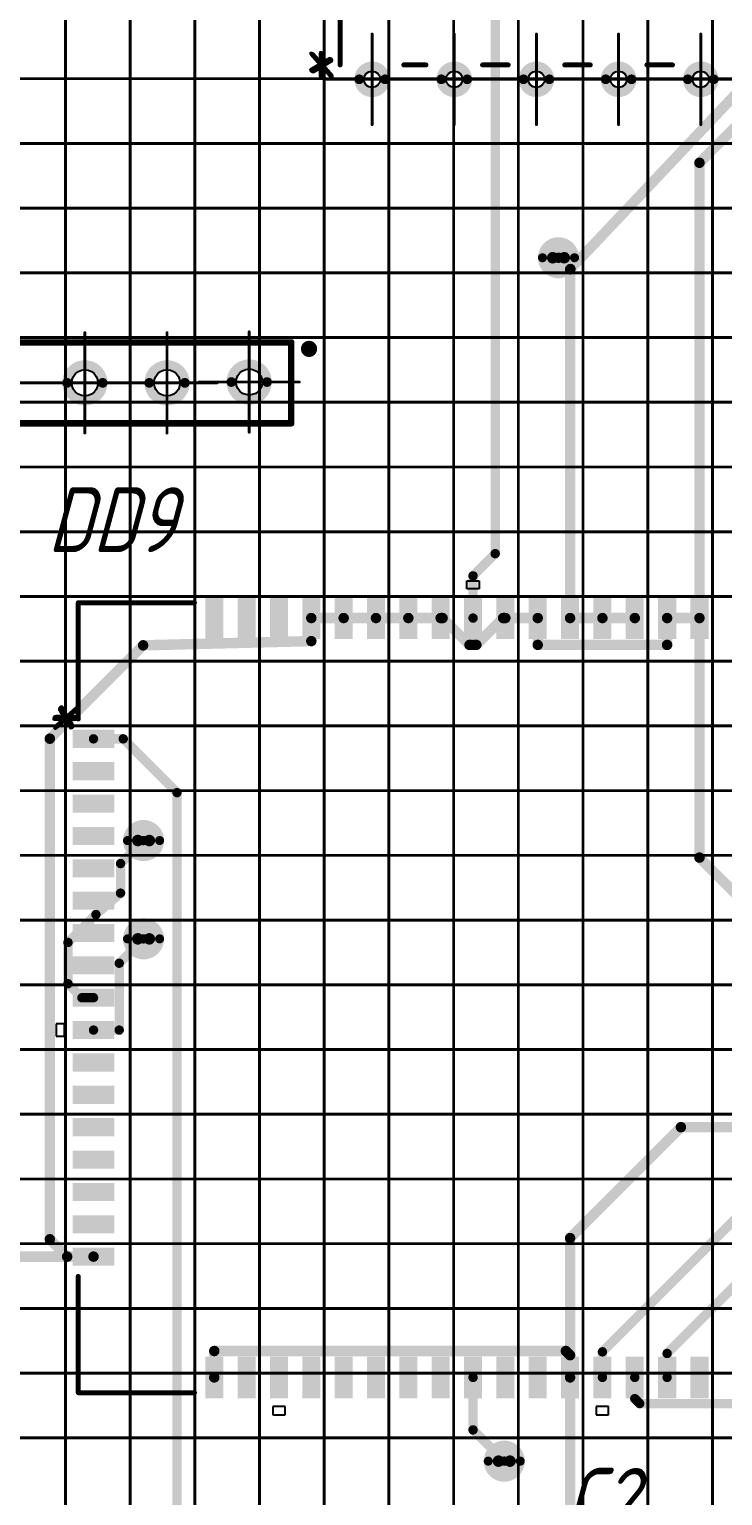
# Model space of a CAD drawing. Header units: millimetres. Extents: x 95 to 923, y 69 to 658.
# Drawn here: x 311.9 to 354.8, y 318.4 to 409.1 of the extents above; entities that cross this region are included whole.
import ezdxf

# ---------------------------------------------------------------- set-up
doc = ezdxf.new("R2010")
doc.units = ezdxf.units.MM
for name, color, linetype in [('Mechanical11', 56, 'Continuous'), ('Mechanical12', 56, 'Continuous'), ('Mechanical7', 56, 'Continuous'), ('Mechanical9', 56, 'Continuous')]:
    doc.layers.add(name, color=color, linetype=linetype)
doc.styles.add('GOST type A', font='', dxfattribs={"height": 0.2})
doc.styles.get('GOST type A').set_extended_font_data('GOST type A', italic=True)

msp = doc.modelspace()

# ---------------------------------------------------------------- hatches: boundary and pattern name
at = {"layer": 'Mechanical12'}
for points in [[(323.902, 373.977), (322.782, 373.977), (322.782, 371.396), (323.902, 371.396)], [(323.902, 373.977), (322.782, 373.977), (322.782, 371.396), (323.902, 371.396)], [(325.902, 373.977), (324.782, 373.977), (324.782, 371.396), (325.902, 371.396)], [(325.902, 373.977), (324.782, 373.977), (324.782, 371.396), (325.902, 371.396)], [(327.902, 373.977), (326.782, 373.977), (326.782, 371.396), (327.902, 371.396)], [(327.902, 373.977), (326.782, 373.977), (326.782, 371.396), (327.902, 371.396)], [(329.902, 373.977), (328.782, 373.977), (328.782, 371.396), (329.902, 371.396)], [(329.902, 373.977), (328.782, 373.977), (328.782, 371.396), (329.902, 371.396)], [(331.902, 373.977), (330.782, 373.977), (330.782, 371.396), (331.902, 371.396)], [(331.902, 373.977), (330.782, 373.977), (330.782, 371.396), (331.902, 371.396)], [(333.902, 373.977), (332.782, 373.977), (332.782, 371.396), (333.902, 371.396)], [(333.902, 373.977), (332.782, 373.977), (332.782, 371.396), (333.902, 371.396)], [(335.902, 373.977), (334.782, 373.977), (334.782, 371.396), (335.902, 371.396)], [(335.902, 373.977), (334.782, 373.977), (334.782, 371.396), (335.902, 371.396)], [(337.902, 373.977), (336.782, 373.977), (336.782, 371.396), (337.902, 371.396)], [(337.902, 373.977), (336.782, 373.977), (336.782, 371.396), (337.902, 371.396)], [(339.902, 373.977), (338.782, 373.977), (338.782, 371.396), (339.902, 371.396)], [(339.902, 373.977), (338.782, 373.977), (338.782, 371.396), (339.902, 371.396)], [(341.902, 373.977), (340.782, 373.977), (340.782, 371.396), (341.902, 371.396)], [(341.902, 373.977), (340.782, 373.977), (340.782, 371.396), (341.902, 371.396)], [(343.902, 373.977), (342.782, 373.977), (342.782, 371.396), (343.902, 371.396)], [(343.902, 373.977), (342.782, 373.977), (342.782, 371.396), (343.902, 371.396)], [(345.902, 373.977), (344.782, 373.977), (344.782, 371.396), (345.902, 371.396)], [(345.902, 373.977), (344.782, 373.977), (344.782, 371.396), (345.902, 371.396)], [(347.901, 373.977), (346.782, 373.977), (346.782, 371.396), (347.901, 371.396)], [(347.901, 373.977), (346.782, 373.977), (346.782, 371.396), (347.901, 371.396)], [(349.901, 373.977), (348.782, 373.977), (348.782, 371.396), (349.901, 371.396)], [(349.901, 373.977), (348.782, 373.977), (348.782, 371.396), (349.901, 371.396)], [(351.901, 373.977), (350.782, 373.977), (350.782, 371.396), (351.901, 371.396)], [(351.901, 373.977), (350.782, 373.977), (350.782, 371.396), (351.901, 371.396)], [(353.901, 373.977), (352.782, 373.977), (352.782, 371.396), (353.901, 371.396)], [(353.901, 373.977), (352.782, 373.977), (352.782, 371.396), (353.901, 371.396)], [(314.586, 365.781), (314.586, 364.662), (317.168, 364.662), (317.168, 365.781)], [(314.586, 365.781), (314.586, 364.662), (317.168, 364.662), (317.168, 365.781)], [(314.586, 363.781), (314.586, 362.662), (317.168, 362.662), (317.168, 363.781)], [(314.586, 363.781), (314.586, 362.662), (317.168, 362.662), (317.168, 363.781)], [(314.586, 361.781), (314.586, 360.662), (317.168, 360.662), (317.168, 361.781)], [(314.586, 361.781), (314.586, 360.662), (317.168, 360.662), (317.168, 361.781)], [(314.586, 359.781), (314.586, 358.662), (317.168, 358.662), (317.168, 359.781)], [(314.586, 359.781), (314.586, 358.662), (317.168, 358.662), (317.168, 359.781)], [(314.586, 357.781), (314.586, 356.662), (317.168, 356.662), (317.168, 357.781)], [(314.586, 357.781), (314.586, 356.662), (317.168, 356.662), (317.168, 357.781)], [(314.586, 355.781), (314.586, 354.662), (317.168, 354.662), (317.168, 355.781)], [(314.586, 355.781), (314.586, 354.662), (317.168, 354.662), (317.168, 355.781)], [(314.586, 353.781), (314.586, 352.662), (317.168, 352.662), (317.168, 353.781)], [(314.586, 353.781), (314.586, 352.662), (317.168, 352.662), (317.168, 353.781)], [(314.586, 351.781), (314.586, 350.662), (317.168, 350.662), (317.168, 351.781)], [(314.586, 351.781), (314.586, 350.662), (317.168, 350.662), (317.168, 351.781)], [(314.586, 349.781), (314.586, 348.662), (317.168, 348.662), (317.168, 349.781)], [(314.586, 349.781), (314.586, 348.662), (317.168, 348.662), (317.168, 349.781)], [(314.586, 347.781), (314.586, 346.662), (317.168, 346.662), (317.168, 347.781)], [(314.586, 347.781), (314.586, 346.662), (317.168, 346.662), (317.168, 347.781)], [(314.586, 345.781), (314.586, 344.662), (317.168, 344.662), (317.168, 345.781)], [(314.586, 345.781), (314.586, 344.662), (317.168, 344.662), (317.168, 345.781)], [(314.586, 343.781), (314.586, 342.662), (317.168, 342.662), (317.168, 343.781)], [(314.586, 343.781), (314.586, 342.662), (317.168, 342.662), (317.168, 343.781)], [(314.586, 341.781), (314.586, 340.662), (317.168, 340.662), (317.168, 341.781)], [(314.586, 341.781), (314.586, 340.662), (317.168, 340.662), (317.168, 341.781)], [(314.586, 339.781), (314.586, 338.662), (317.168, 338.662), (317.168, 339.781)], [(314.586, 339.781), (314.586, 338.662), (317.168, 338.662), (317.168, 339.781)], [(314.586, 337.781), (314.586, 336.662), (317.168, 336.662), (317.168, 337.781)], [(314.586, 337.781), (314.586, 336.662), (317.168, 336.662), (317.168, 337.781)], [(314.586, 335.781), (314.586, 334.662), (317.168, 334.662), (317.168, 335.781)], [(314.586, 335.781), (314.586, 334.662), (317.168, 334.662), (317.168, 335.781)], [(314.586, 333.781), (314.586, 332.662), (317.168, 332.662), (317.168, 333.781)], [(314.586, 333.781), (314.586, 332.662), (317.168, 332.662), (317.168, 333.781)], [(323.902, 327.048), (322.782, 327.048), (322.782, 324.466), (323.902, 324.466)], [(323.902, 327.048), (322.782, 327.048), (322.782, 324.466), (323.902, 324.466)], [(325.902, 327.048), (324.782, 327.048), (324.782, 324.466), (325.902, 324.466)], [(325.902, 327.048), (324.782, 327.048), (324.782, 324.466), (325.902, 324.466)], [(327.902, 327.048), (326.782, 327.048), (326.782, 324.466), (327.902, 324.466)], [(327.902, 327.048), (326.782, 327.048), (326.782, 324.466), (327.902, 324.466)], [(329.902, 327.048), (328.782, 327.048), (328.782, 324.466), (329.902, 324.466)], [(329.902, 327.048), (328.782, 327.048), (328.782, 324.466), (329.902, 324.466)], [(331.902, 327.048), (330.782, 327.048), (330.782, 324.466), (331.902, 324.466)], [(331.902, 327.048), (330.782, 327.048), (330.782, 324.466), (331.902, 324.466)], [(333.902, 327.048), (332.782, 327.048), (332.782, 324.466), (333.902, 324.466)], [(333.902, 327.048), (332.782, 327.048), (332.782, 324.466), (333.902, 324.466)], [(335.902, 327.048), (334.782, 327.048), (334.782, 324.466), (335.902, 324.466)], [(335.902, 327.048), (334.782, 327.048), (334.782, 324.466), (335.902, 324.466)], [(337.902, 327.048), (336.782, 327.048), (336.782, 324.466), (337.902, 324.466)], [(337.902, 327.048), (336.782, 327.048), (336.782, 324.466), (337.902, 324.466)], [(339.902, 327.048), (338.782, 327.048), (338.782, 324.466), (339.902, 324.466)], [(339.902, 327.048), (338.782, 327.048), (338.782, 324.466), (339.902, 324.466)], [(341.902, 327.048), (340.782, 327.048), (340.782, 324.466), (341.902, 324.466)], [(341.902, 327.048), (340.782, 327.048), (340.782, 324.466), (341.902, 324.466)], [(343.902, 327.048), (342.782, 327.048), (342.782, 324.466), (343.902, 324.466)], [(343.902, 327.048), (342.782, 327.048), (342.782, 324.466), (343.902, 324.466)], [(345.902, 327.048), (344.782, 327.048), (344.782, 324.466), (345.902, 324.466)], [(345.902, 327.048), (344.782, 327.048), (344.782, 324.466), (345.902, 324.466)], [(347.901, 327.048), (346.782, 327.048), (346.782, 324.466), (347.901, 324.466)], [(347.901, 327.048), (346.782, 327.048), (346.782, 324.466), (347.901, 324.466)], [(349.901, 327.048), (348.782, 327.048), (348.782, 324.466), (349.901, 324.466)], [(349.901, 327.048), (348.782, 327.048), (348.782, 324.466), (349.901, 324.466)], [(351.901, 327.048), (350.782, 327.048), (350.782, 324.466), (351.901, 324.466)], [(351.901, 327.048), (350.782, 327.048), (350.782, 324.466), (351.901, 324.466)], [(353.901, 327.048), (352.782, 327.048), (352.782, 324.466), (353.901, 324.466)], [(353.901, 327.048), (352.782, 327.048), (352.782, 324.466), (353.901, 324.466)]]:
    msp.add_hatch(color=7, dxfattribs=at).paths.add_polyline_path(points)

# ---------------------------------------------------------------- linework, layer by layer
at = {"layer": 'Mechanical11', "color": 7}
for p, q in [((332.631, 405.787), (332.592, 405.982)), ((332.592, 405.982), (333.102, 405.982)), ((332.741, 405.621), (332.631, 405.787)), ((332.907, 405.511), (332.741, 405.621)), ((333.102, 405.472), (332.907, 405.511)), ((333.102, 405.982), (333.102, 405.472)), ((333.102, 405.982), (333.612, 405.982)), ((333.102, 405.472), (333.102, 405.982)), ((333.297, 405.511), (333.102, 405.472)), ((333.462, 405.621), (333.297, 405.511)), ((333.573, 405.787), (333.462, 405.621)), ((333.612, 405.982), (333.573, 405.787)), ((337.711, 405.787), (337.672, 405.982)), ((337.672, 405.982), (338.182, 405.982)), ((337.821, 405.621), (337.711, 405.787)), ((337.987, 405.511), (337.821, 405.621)), ((338.182, 405.472), (337.987, 405.511)), ((338.182, 405.982), (338.182, 405.472)), ((338.182, 405.982), (338.692, 405.982)), ((338.182, 405.472), (338.182, 405.982)), ((338.377, 405.511), (338.182, 405.472)), ((338.542, 405.621), (338.377, 405.511)), ((338.653, 405.787), (338.542, 405.621)), ((338.692, 405.982), (338.653, 405.787)), ((342.791, 405.787), (342.752, 405.982)), ((342.752, 405.982), (343.262, 405.982)), ((342.901, 405.621), (342.791, 405.787)), ((343.067, 405.511), (342.901, 405.621)), ((343.262, 405.472), (343.067, 405.511)), ((343.262, 405.982), (343.262, 405.472)), ((343.262, 405.982), (343.772, 405.982)), ((343.262, 405.472), (343.262, 405.982)), ((343.457, 405.511), (343.262, 405.472)), ((343.622, 405.621), (343.457, 405.511)), ((343.733, 405.787), (343.622, 405.621)), ((343.772, 405.982), (343.733, 405.787)), ((347.871, 405.787), (347.832, 405.982)), ((347.832, 405.982), (348.342, 405.982)), ((347.981, 405.621), (347.871, 405.787)), ((348.147, 405.511), (347.981, 405.621)), ((348.342, 405.472), (348.147, 405.511)), ((348.342, 405.982), (348.342, 405.472)), ((348.342, 405.982), (348.852, 405.982)), ((348.342, 405.472), (348.342, 405.982)), ((348.537, 405.511), (348.342, 405.472)), ((348.702, 405.621), (348.537, 405.511)), ((348.813, 405.787), (348.702, 405.621)), ((348.852, 405.982), (348.813, 405.787)), ((352.951, 405.787), (352.912, 405.982)), ((352.912, 405.982), (353.422, 405.982)), ((353.061, 405.621), (352.951, 405.787)), ((353.227, 405.511), (353.061, 405.621)), ((353.422, 405.472), (353.227, 405.511)), ((353.422, 405.982), (353.422, 405.472)), ((353.422, 405.982), (353.932, 405.982)), ((353.422, 405.472), (353.422, 405.982)), ((353.617, 405.511), (353.422, 405.472)), ((353.782, 405.621), (353.617, 405.511)), ((353.893, 405.787), (353.782, 405.621)), ((353.932, 405.982), (353.893, 405.787)), ((314.771, 387.792), (314.938, 387.921)), ((314.938, 387.921), (315.133, 388.001)), ((315.133, 388.001), (315.342, 388.029)), ((315.342, 387.222), (315.342, 388.029)), ((315.342, 388.029), (315.551, 388.001)), ((315.342, 388.029), (315.342, 387.222)), ((315.551, 388.001), (315.745, 387.921)), ((315.745, 387.921), (315.912, 387.792)), ((319.851, 387.792), (320.018, 387.921)), ((320.018, 387.921), (320.213, 388.001)), ((320.213, 388.001), (320.422, 388.029)), ((320.422, 387.222), (320.422, 388.029)), ((320.422, 388.029), (320.631, 388.001)), ((320.422, 388.029), (320.422, 387.222)), ((320.631, 388.001), (320.825, 387.921)), ((320.825, 387.921), (320.992, 387.792)), ((324.931, 387.843), (325.098, 387.971)), ((325.098, 387.971), (325.293, 388.052)), ((325.293, 388.052), (325.502, 388.08)), ((325.502, 387.273), (325.502, 388.08)), ((325.502, 388.08), (325.711, 388.052)), ((325.502, 388.08), (325.502, 387.273)), ((325.711, 388.052), (325.905, 387.971)), ((325.905, 387.971), (326.072, 387.843)), ((314.535, 387.222), (314.562, 387.431)), ((315.342, 387.222), (314.535, 387.222)), ((314.562, 387.431), (314.643, 387.625)), ((314.643, 387.625), (314.771, 387.792)), ((316.149, 387.222), (315.342, 387.222)), ((315.912, 387.792), (316.041, 387.625)), ((316.041, 387.625), (316.121, 387.431)), ((316.121, 387.431), (316.149, 387.222)), ((319.615, 387.222), (319.642, 387.431)), ((320.422, 387.222), (319.615, 387.222)), ((319.642, 387.431), (319.723, 387.625)), ((319.723, 387.625), (319.851, 387.792)), ((321.229, 387.222), (320.422, 387.222)), ((320.992, 387.792), (321.121, 387.625)), ((321.121, 387.625), (321.201, 387.431)), ((321.201, 387.431), (321.229, 387.222)), ((324.695, 387.273), (324.722, 387.481)), ((325.502, 387.273), (324.695, 387.273)), ((324.722, 387.481), (324.803, 387.676)), ((324.803, 387.676), (324.931, 387.843)), ((326.309, 387.273), (325.502, 387.273)), ((326.072, 387.843), (326.201, 387.676)), ((326.201, 387.676), (326.281, 387.481)), ((326.281, 387.481), (326.309, 387.273))]:
    msp.add_line(p, q, dxfattribs=at)
for points, const_width in [([(344.98, 394.954, 1), (344.269, 394.954, 1)], 0.711), ([(344.091, 394.954, 1), (344.447, 394.954, 1)], 0.356), ([(344.803, 394.954, 1), (345.158, 394.954, 1)], 0.356), ([(319.326, 358.937, 1), (318.615, 358.937, 1)], 0.711), ([(318.437, 358.937, 1), (318.793, 358.937, 1)], 0.356), ([(319.149, 358.937, 1), (319.504, 358.937, 1)], 0.356), ([(319.326, 352.861, 1), (318.615, 352.861, 1)], 0.711), ([(318.437, 352.861, 1), (318.793, 352.861, 1)], 0.356), ([(319.149, 352.861, 1), (319.504, 352.861, 1)], 0.356), ([(341.628, 320.583, 1), (340.916, 320.583, 1)], 0.711), ([(340.739, 320.583, 1), (341.094, 320.583, 1)], 0.356), ([(341.45, 320.583, 1), (341.805, 320.583, 1)], 0.356)]:
    msp.add_lwpolyline(points, format="xyb", close=True, dxfattribs=dict(at, const_width=const_width))
at = {"layer": 'Mechanical12', "color": 7}
for p, q in [((332.592, 405.982), (332.631, 406.177)), ((332.631, 406.177), (332.741, 406.342)), ((332.741, 406.342), (332.907, 406.453)), ((332.907, 406.453), (333.102, 406.492)), ((333.102, 405.982), (333.102, 406.492)), ((333.102, 406.492), (333.297, 406.453)), ((333.102, 406.492), (333.102, 405.982)), ((333.297, 406.453), (333.462, 406.342)), ((333.462, 406.342), (333.573, 406.177)), ((333.573, 406.177), (333.612, 405.982)), ((337.672, 405.982), (337.711, 406.177)), ((337.711, 406.177), (337.821, 406.342)), ((337.821, 406.342), (337.987, 406.453)), ((337.987, 406.453), (338.182, 406.492)), ((338.182, 405.982), (338.182, 406.492)), ((338.182, 406.492), (338.377, 406.453)), ((338.182, 406.492), (338.182, 405.982)), ((338.377, 406.453), (338.542, 406.342)), ((338.542, 406.342), (338.653, 406.177)), ((338.653, 406.177), (338.692, 405.982)), ((342.752, 405.982), (342.791, 406.177)), ((342.791, 406.177), (342.901, 406.342)), ((342.901, 406.342), (343.067, 406.453)), ((343.067, 406.453), (343.262, 406.492)), ((343.262, 405.982), (343.262, 406.492)), ((343.262, 406.492), (343.457, 406.453)), ((343.262, 406.492), (343.262, 405.982)), ((343.457, 406.453), (343.622, 406.342)), ((343.622, 406.342), (343.733, 406.177)), ((343.733, 406.177), (343.772, 405.982)), ((347.832, 405.982), (347.871, 406.177)), ((347.871, 406.177), (347.981, 406.342)), ((347.981, 406.342), (348.147, 406.453)), ((348.147, 406.453), (348.342, 406.492)), ((348.342, 405.982), (348.342, 406.492)), ((348.342, 406.492), (348.537, 406.453)), ((348.342, 406.492), (348.342, 405.982)), ((348.537, 406.453), (348.702, 406.342)), ((348.702, 406.342), (348.813, 406.177)), ((348.813, 406.177), (348.852, 405.982)), ((352.912, 405.982), (352.951, 406.177)), ((352.951, 406.177), (353.061, 406.342)), ((353.061, 406.342), (353.227, 406.453)), ((353.227, 406.453), (353.422, 406.492)), ((353.422, 405.982), (353.422, 406.492)), ((353.422, 406.492), (353.617, 406.453)), ((353.422, 406.492), (353.422, 405.982)), ((353.617, 406.453), (353.782, 406.342)), ((353.782, 406.342), (353.893, 406.177)), ((353.893, 406.177), (353.932, 405.982)), ((333.102, 405.982), (332.592, 405.982)), ((333.612, 405.982), (333.102, 405.982)), ((338.182, 405.982), (337.672, 405.982)), ((338.692, 405.982), (338.182, 405.982)), ((343.262, 405.982), (342.752, 405.982)), ((343.772, 405.982), (343.262, 405.982)), ((348.342, 405.982), (347.832, 405.982)), ((348.852, 405.982), (348.342, 405.982)), ((353.422, 405.982), (352.912, 405.982)), ((353.932, 405.982), (353.422, 405.982)), ((314.535, 387.222), (315.342, 387.222)), ((314.562, 387.013), (314.535, 387.222)), ((314.643, 386.818), (314.562, 387.013)), ((315.342, 387.222), (315.342, 386.415)), ((315.342, 386.415), (315.342, 387.222)), ((315.342, 387.222), (316.149, 387.222)), ((316.121, 387.013), (316.041, 386.818)), ((316.149, 387.222), (316.121, 387.013)), ((319.615, 387.222), (320.422, 387.222)), ((319.642, 387.013), (319.615, 387.222)), ((319.723, 386.818), (319.642, 387.013)), ((320.422, 387.222), (320.422, 386.415)), ((320.422, 386.415), (320.422, 387.222)), ((320.422, 387.222), (321.229, 387.222)), ((321.201, 387.013), (321.121, 386.818)), ((321.229, 387.222), (321.201, 387.013)), ((324.695, 387.273), (325.502, 387.273)), ((324.722, 387.064), (324.695, 387.273)), ((324.803, 386.869), (324.722, 387.064)), ((325.502, 387.273), (325.502, 386.466)), ((325.502, 386.466), (325.502, 387.273)), ((325.502, 387.273), (326.309, 387.273)), ((326.281, 387.064), (326.201, 386.869)), ((326.309, 387.273), (326.281, 387.064)), ((314.771, 386.651), (314.643, 386.818)), ((314.938, 386.523), (314.771, 386.651)), ((315.133, 386.442), (314.938, 386.523)), ((315.342, 386.415), (315.133, 386.442)), ((315.551, 386.442), (315.342, 386.415)), ((315.745, 386.523), (315.551, 386.442)), ((315.912, 386.651), (315.745, 386.523)), ((316.041, 386.818), (315.912, 386.651)), ((319.851, 386.651), (319.723, 386.818)), ((320.018, 386.523), (319.851, 386.651)), ((320.213, 386.442), (320.018, 386.523)), ((320.422, 386.415), (320.213, 386.442)), ((320.631, 386.442), (320.422, 386.415)), ((320.825, 386.523), (320.631, 386.442)), ((320.992, 386.651), (320.825, 386.523)), ((321.121, 386.818), (320.992, 386.651)), ((324.931, 386.702), (324.803, 386.869)), ((325.098, 386.574), (324.931, 386.702)), ((325.293, 386.493), (325.098, 386.574)), ((325.502, 386.466), (325.293, 386.493)), ((325.711, 386.493), (325.502, 386.466)), ((325.905, 386.574), (325.711, 386.493)), ((326.072, 386.702), (325.905, 386.574)), ((326.201, 386.869), (326.072, 386.702)), ((338.961, 374.485), (338.961, 374.993)), ((338.961, 374.993), (339.723, 374.993)), ((339.723, 374.485), (338.961, 374.485)), ((339.723, 374.993), (339.723, 374.485)), ((314.079, 347.603), (313.571, 347.603)), ((313.571, 347.603), (313.571, 346.841)), ((314.079, 346.841), (314.079, 347.603)), ((313.571, 346.841), (314.079, 346.841)), ((327.723, 323.958), (326.961, 323.958)), ((326.961, 323.958), (326.961, 323.45)), ((327.723, 323.45), (327.723, 323.958)), ((347.723, 323.958), (346.961, 323.958)), ((346.961, 323.958), (346.961, 323.45)), ((347.723, 323.45), (347.723, 323.958)), ((326.961, 323.45), (327.723, 323.45)), ((346.961, 323.45), (347.723, 323.45))]:
    msp.add_line(p, q, dxfattribs=at)
for points, const_width in [([(340.713, 376.666), (340.713, 433.359)], 0.58), ([(331.121, 406.871), (331.121, 420.333)], 0.305), ([(345.361, 394.257), (358.036, 407.654)], 0.646), ([(335.063, 406.871), (336.434, 406.871)], 0.305), ([(339.93, 406.871), (341.514, 406.871)], 0.305), ([(345.01, 406.871), (346.594, 406.871)], 0.305), ([(350.09, 406.871), (351.674, 406.871)], 0.305), ([(353.342, 400.822), (358.502, 405.982)], 0.646), ([(353.342, 372.687), (353.342, 400.822)], 0.646), ([(344.625, 394.954), (345.342, 394.237)], 0.646), ([(345.342, 394.237), (345.361, 394.257)], 0.646), ([(345.342, 372.687), (345.342, 394.237)], 0.646), ([(292.402, 389.722), (328.102, 389.722)], 0.4), ([(328.102, 384.722), (328.102, 389.722)], 0.4), ([(292.402, 384.722), (328.102, 384.722)], 0.4), ([(339.342, 375.295), (340.713, 376.666)], 0.58), ([(339.342, 372.687), (339.342, 375.295)], 0.58), ([(314.933, 373.631), (322.117, 373.631)], 0.305), ([(314.933, 366.447), (314.933, 373.631)], 0.305), ([(329.342, 371.263), (329.342, 372.687)], 0.646), ([(329.342, 372.687), (331.342, 372.687)], 0.646), ([(331.342, 372.687), (333.342, 372.687)], 0.646), ([(333.342, 372.687), (335.342, 372.687)], 0.646), ([(335.342, 372.687), (337.342, 372.687)], 0.646), ([(337.342, 372.687), (337.462, 372.687)], 0.646), ([(337.462, 372.687), (339.121, 371.027)], 0.646), ([(339.545, 371.027), (341.204, 372.687)], 0.646), ([(341.204, 372.687), (341.342, 372.687)], 0.646), ([(341.342, 372.687), (343.342, 372.687)], 0.646), ([(343.342, 371.027), (343.342, 372.687)], 0.646), ([(345.342, 372.687), (347.342, 372.687)], 0.646), ([(347.342, 372.687), (349.342, 372.687)], 0.646), ([(351.342, 371.027), (351.342, 372.687)], 0.646), ([(351.342, 372.687), (353.342, 372.687)], 0.646), ([(353.342, 357.884), (353.342, 372.687)], 0.646), ([(318.944, 371.001), (329.342, 371.263)], 0.646), ([(313.175, 365.232), (318.944, 371.001)], 0.646), ([(339.121, 371.027), (339.545, 371.027)], 0.646), ([(343.342, 371.027), (351.342, 371.027)], 0.646), ([(313.175, 334.293), (313.175, 365.232)], 0.646), ([(315.877, 365.222), (317.715, 365.222)], 0.58), ([(317.715, 365.222), (321.039, 361.898)], 0.58), ([(321.039, 308.999), (321.039, 361.898)], 0.58), ([(317.548, 357.515), (318.971, 358.937)], 0.58), ([(353.342, 357.884), (356.004, 355.222)], 0.646), ([(317.548, 355.686), (317.548, 357.515)], 0.58), ([(316.024, 354.365), (317.548, 355.686)], 0.58), ([(314.296, 352.638), (316.024, 354.365)], 0.58), ([(314.296, 350.086), (314.296, 352.638)], 0.58), ([(317.466, 351.356), (318.971, 352.861)], 0.58), ([(317.466, 347.222), (317.466, 351.356)], 0.58), ([(314.296, 350.086), (315.161, 349.222)], 0.58), ([(315.161, 349.222), (315.877, 349.222)], 0.58), ([(315.877, 347.222), (317.466, 347.222)], 0.58), ([(345.342, 334.37), (352.194, 341.222)], 0.646), ([(352.194, 341.222), (360.83, 341.222)], 0.646), ([(347.342, 327.339), (356.334, 336.331)], 0.58), ([(313.175, 334.293), (314.246, 333.222)], 0.646), ([(345.342, 327.13), (345.342, 334.37)], 0.646), ([(307.846, 333.222), (314.246, 333.222)], 0.646), ([(314.246, 333.222), (315.877, 333.222)], 0.646), ([(351.342, 327.238), (356.422, 332.318)], 0.58), ([(314.933, 324.812), (314.933, 331.997)], 0.305), ([(323.342, 325.757), (323.342, 327.39)], 0.646), ([(323.342, 327.39), (345.082, 327.39)], 0.646), ([(345.082, 327.39), (345.342, 327.13)], 0.646), ([(345.342, 325.757), (345.342, 327.13)], 0.646), ([(347.342, 325.757), (347.342, 327.339)], 0.58), ([(351.342, 325.757), (351.342, 327.238)], 0.58), ([(339.342, 322.513), (339.342, 325.757)], 0.58), ([(345.342, 311.222), (345.342, 325.757)], 0.646), ([(349.342, 324.444), (349.342, 325.757)], 0.58), ([(314.933, 324.812), (322.117, 324.812)], 0.305), ([(349.342, 324.444), (349.647, 324.139)], 0.58), ([(349.647, 324.139), (395.577, 324.139)], 0.58), ([(339.342, 322.513), (341.272, 320.583)], 0.58)]:
    msp.add_lwpolyline(points, dxfattribs=dict(at, const_width=const_width))
for points, const_width in [([(331.045, 406.871, 1), (331.197, 406.871, 1)], 0.152), ([(333.902, 405.982, 1), (332.302, 405.982, 1)], 0.6), ([(333.902, 405.982, 1), (332.302, 405.982, 1)], 0.6), ([(334.987, 406.871, 1), (335.139, 406.871, 1)], 0.152), ([(336.358, 406.871, 1), (336.51, 406.871, 1)], 0.152), ([(338.982, 405.982, 1), (337.382, 405.982, 1)], 0.6), ([(338.982, 405.982, 1), (337.382, 405.982, 1)], 0.6), ([(339.854, 406.871, 1), (340.006, 406.871, 1)], 0.152), ([(341.438, 406.871, 1), (341.59, 406.871, 1)], 0.152), ([(344.062, 405.982, 1), (342.462, 405.982, 1)], 0.6), ([(344.062, 405.982, 1), (342.462, 405.982, 1)], 0.6), ([(344.934, 406.871, 1), (345.086, 406.871, 1)], 0.152), ([(346.518, 406.871, 1), (346.67, 406.871, 1)], 0.152), ([(349.142, 405.982, 1), (347.542, 405.982, 1)], 0.6), ([(349.142, 405.982, 1), (347.542, 405.982, 1)], 0.6), ([(350.014, 406.871, 1), (350.166, 406.871, 1)], 0.152), ([(351.598, 406.871, 1), (351.75, 406.871, 1)], 0.152), ([(354.222, 405.982, 1), (352.622, 405.982, 1)], 0.6), ([(354.222, 405.982, 1), (352.622, 405.982, 1)], 0.6), ([(332.152, 405.982, 1), (332.452, 405.982, 1)], 0.3), ([(332.152, 405.982, 1), (332.452, 405.982, 1)], 0.3), ([(333.752, 405.982, 1), (334.052, 405.982, 1)], 0.3), ([(333.752, 405.982, 1), (334.052, 405.982, 1)], 0.3), ([(337.232, 405.982, 1), (337.532, 405.982, 1)], 0.3), ([(337.232, 405.982, 1), (337.532, 405.982, 1)], 0.3), ([(338.832, 405.982, 1), (339.132, 405.982, 1)], 0.3), ([(338.832, 405.982, 1), (339.132, 405.982, 1)], 0.3), ([(342.312, 405.982, 1), (342.612, 405.982, 1)], 0.3), ([(342.312, 405.982, 1), (342.612, 405.982, 1)], 0.3), ([(343.912, 405.982, 1), (344.212, 405.982, 1)], 0.3), ([(343.912, 405.982, 1), (344.212, 405.982, 1)], 0.3), ([(347.392, 405.982, 1), (347.692, 405.982, 1)], 0.3), ([(347.392, 405.982, 1), (347.692, 405.982, 1)], 0.3), ([(348.992, 405.982, 1), (349.292, 405.982, 1)], 0.3), ([(348.992, 405.982, 1), (349.292, 405.982, 1)], 0.3), ([(352.472, 405.982, 1), (352.772, 405.982, 1)], 0.3), ([(352.472, 405.982, 1), (352.772, 405.982, 1)], 0.3), ([(354.072, 405.982, 1), (354.372, 405.982, 1)], 0.3), ([(354.072, 405.982, 1), (354.372, 405.982, 1)], 0.3), ([(353.18, 400.822, 1), (353.503, 400.822, 1)], 0.323), ([(353.18, 400.822, 1), (353.503, 400.822, 1)], 0.323), ([(345.615, 394.954, 1), (343.634, 394.954, 1)], 0.559), ([(343.494, 394.954, 1), (343.774, 394.954, 1)], 0.279), ([(344.463, 394.954, 1), (344.786, 394.954, 1)], 0.323), ([(345.476, 394.954, 1), (345.755, 394.954, 1)], 0.279), ([(345.18, 394.237, 1), (345.503, 394.237, 1)], 0.323), ([(345.18, 394.237, 1), (345.503, 394.237, 1)], 0.323), ([(345.18, 394.237, 1), (345.503, 394.237, 1)], 0.323), ([(345.2, 394.257, 1), (345.523, 394.257, 1)], 0.323), ([(345.2, 394.257, 1), (345.523, 394.257, 1)], 0.323), ([(328.002, 389.722, 1), (328.202, 389.722, 1)], 0.2), ([(328.002, 389.722, 1), (328.202, 389.722, 1)], 0.2), ([(329.452, 389.322, 1), (328.952, 389.322, 1)], 0.5), ([(328.827, 389.322, 1), (329.077, 389.322, 1)], 0.25), ([(329.327, 389.322, 1), (329.577, 389.322, 1)], 0.25), ([(316.442, 387.222, 1), (314.242, 387.222, 1)], 0.6), ([(316.442, 387.222, 1), (314.242, 387.222, 1)], 0.6), ([(321.522, 387.222, 1), (319.322, 387.222, 1)], 0.6), ([(321.522, 387.222, 1), (319.322, 387.222, 1)], 0.6), ([(326.602, 387.273, 1), (324.402, 387.273, 1)], 0.6), ([(326.602, 387.273, 1), (324.402, 387.273, 1)], 0.6), ([(314.092, 387.222, 1), (314.392, 387.222, 1)], 0.3), ([(314.092, 387.222, 1), (314.392, 387.222, 1)], 0.3), ([(316.292, 387.222, 1), (316.592, 387.222, 1)], 0.3), ([(316.292, 387.222, 1), (316.592, 387.222, 1)], 0.3), ([(319.172, 387.222, 1), (319.472, 387.222, 1)], 0.3), ([(319.172, 387.222, 1), (319.472, 387.222, 1)], 0.3), ([(321.372, 387.222, 1), (321.672, 387.222, 1)], 0.3), ([(321.372, 387.222, 1), (321.672, 387.222, 1)], 0.3), ([(324.252, 387.273, 1), (324.552, 387.273, 1)], 0.3), ([(324.252, 387.273, 1), (324.552, 387.273, 1)], 0.3), ([(326.452, 387.273, 1), (326.752, 387.273, 1)], 0.3), ([(326.452, 387.273, 1), (326.752, 387.273, 1)], 0.3), ([(328.002, 384.722, 1), (328.202, 384.722, 1)], 0.2), ([(328.002, 384.722, 1), (328.202, 384.722, 1)], 0.2), ([(340.568, 376.666, 1), (340.858, 376.666, 1)], 0.29), ([(340.568, 376.666, 1), (340.858, 376.666, 1)], 0.29), ([(339.197, 375.295, 1), (339.487, 375.295, 1)], 0.29), ([(339.197, 375.295, 1), (339.487, 375.295, 1)], 0.29), ([(314.856, 373.631, 1), (315.009, 373.631, 1)], 0.152), ([(314.856, 373.631, 1), (315.009, 373.631, 1)], 0.152), ([(322.041, 373.631, 1), (322.193, 373.631, 1)], 0.152), ([(329.18, 372.687, 1), (329.503, 372.687, 1)], 0.323), ([(329.18, 372.687, 1), (329.503, 372.687, 1)], 0.323), ([(331.18, 372.687, 1), (331.503, 372.687, 1)], 0.323), ([(331.18, 372.687, 1), (331.503, 372.687, 1)], 0.323), ([(333.18, 372.687, 1), (333.503, 372.687, 1)], 0.323), ([(333.18, 372.687, 1), (333.503, 372.687, 1)], 0.323), ([(335.18, 372.687, 1), (335.503, 372.687, 1)], 0.323), ([(335.18, 372.687, 1), (335.503, 372.687, 1)], 0.323), ([(337.18, 372.687, 1), (337.503, 372.687, 1)], 0.323), ([(337.18, 372.687, 1), (337.503, 372.687, 1)], 0.323), ([(337.3, 372.687, 1), (337.623, 372.687, 1)], 0.323), ([(337.3, 372.687, 1), (337.623, 372.687, 1)], 0.323), ([(339.197, 372.687, 1), (339.487, 372.687, 1)], 0.29), ([(341.042, 372.687, 1), (341.365, 372.687, 1)], 0.323), ([(341.042, 372.687, 1), (341.365, 372.687, 1)], 0.323), ([(341.18, 372.687, 1), (341.503, 372.687, 1)], 0.323), ([(341.18, 372.687, 1), (341.503, 372.687, 1)], 0.323), ([(343.18, 372.687, 1), (343.503, 372.687, 1)], 0.323), ([(343.18, 372.687, 1), (343.503, 372.687, 1)], 0.323), ([(345.18, 372.687, 1), (345.503, 372.687, 1)], 0.323), ([(345.18, 372.687, 1), (345.503, 372.687, 1)], 0.323), ([(347.18, 372.687, 1), (347.503, 372.687, 1)], 0.323), ([(347.18, 372.687, 1), (347.503, 372.687, 1)], 0.323), ([(349.18, 372.687, 1), (349.503, 372.687, 1)], 0.323), ([(351.18, 372.687, 1), (351.503, 372.687, 1)], 0.323), ([(351.18, 372.687, 1), (351.503, 372.687, 1)], 0.323), ([(353.18, 372.687, 1), (353.503, 372.687, 1)], 0.323), ([(353.18, 372.687, 1), (353.503, 372.687, 1)], 0.323), ([(353.18, 372.687, 1), (353.503, 372.687, 1)], 0.323), ([(329.18, 371.263, 1), (329.503, 371.263, 1)], 0.323), ([(329.18, 371.263, 1), (329.503, 371.263, 1)], 0.323), ([(318.782, 371.001, 1), (319.105, 371.001, 1)], 0.323), ([(318.782, 371.001, 1), (319.105, 371.001, 1)], 0.323), ([(338.96, 371.027, 1), (339.283, 371.027, 1)], 0.323), ([(338.96, 371.027, 1), (339.283, 371.027, 1)], 0.323), ([(339.383, 371.027, 1), (339.706, 371.027, 1)], 0.323), ([(339.383, 371.027, 1), (339.706, 371.027, 1)], 0.323), ([(343.18, 371.027, 1), (343.503, 371.027, 1)], 0.323), ([(343.18, 371.027, 1), (343.503, 371.027, 1)], 0.323), ([(351.18, 371.027, 1), (351.503, 371.027, 1)], 0.323), ([(351.18, 371.027, 1), (351.503, 371.027, 1)], 0.323), ([(314.856, 366.447, 1), (315.009, 366.447, 1)], 0.152), ([(313.014, 365.232, 1), (313.337, 365.232, 1)], 0.323), ([(313.014, 365.232, 1), (313.337, 365.232, 1)], 0.323), ([(315.732, 365.222, 1), (316.022, 365.222, 1)], 0.29), ([(317.57, 365.222, 1), (317.86, 365.222, 1)], 0.29), ([(317.57, 365.222, 1), (317.86, 365.222, 1)], 0.29), ([(320.894, 361.898, 1), (321.184, 361.898, 1)], 0.29), ([(320.894, 361.898, 1), (321.184, 361.898, 1)], 0.29), ([(319.961, 358.937, 1), (317.98, 358.937, 1)], 0.559), ([(317.84, 358.937, 1), (318.12, 358.937, 1)], 0.279), ([(318.826, 358.937, 1), (319.116, 358.937, 1)], 0.29), ([(319.822, 358.937, 1), (320.101, 358.937, 1)], 0.279), ([(353.18, 357.884, 1), (353.503, 357.884, 1)], 0.323), ([(353.18, 357.884, 1), (353.503, 357.884, 1)], 0.323), ([(317.403, 357.515, 1), (317.693, 357.515, 1)], 0.29), ([(317.403, 357.515, 1), (317.693, 357.515, 1)], 0.29), ([(317.403, 355.686, 1), (317.693, 355.686, 1)], 0.29), ([(317.403, 355.686, 1), (317.693, 355.686, 1)], 0.29), ([(315.879, 354.365, 1), (316.169, 354.365, 1)], 0.29), ([(315.879, 354.365, 1), (316.169, 354.365, 1)], 0.29), ([(319.961, 352.861, 1), (317.98, 352.861, 1)], 0.559), ([(314.151, 352.638, 1), (314.441, 352.638, 1)], 0.29), ([(314.151, 352.638, 1), (314.441, 352.638, 1)], 0.29), ([(317.84, 352.861, 1), (318.12, 352.861, 1)], 0.279), ([(318.826, 352.861, 1), (319.116, 352.861, 1)], 0.29), ([(319.822, 352.861, 1), (320.101, 352.861, 1)], 0.279), ([(317.321, 351.356, 1), (317.611, 351.356, 1)], 0.29), ([(317.321, 351.356, 1), (317.611, 351.356, 1)], 0.29), ([(314.151, 350.086, 1), (314.441, 350.086, 1)], 0.29), ([(314.151, 350.086, 1), (314.441, 350.086, 1)], 0.29), ([(315.016, 349.222, 1), (315.306, 349.222, 1)], 0.29), ([(315.016, 349.222, 1), (315.306, 349.222, 1)], 0.29), ([(315.732, 349.222, 1), (316.022, 349.222, 1)], 0.29), ([(315.732, 347.222, 1), (316.022, 347.222, 1)], 0.29), ([(317.321, 347.222, 1), (317.611, 347.222, 1)], 0.29), ([(317.321, 347.222, 1), (317.611, 347.222, 1)], 0.29), ([(352.032, 341.222, 1), (352.355, 341.222, 1)], 0.323), ([(352.032, 341.222, 1), (352.355, 341.222, 1)], 0.323), ([(313.014, 334.293, 1), (313.337, 334.293, 1)], 0.323), ([(313.014, 334.293, 1), (313.337, 334.293, 1)], 0.323), ([(345.18, 334.37, 1), (345.503, 334.37, 1)], 0.323), ([(345.18, 334.37, 1), (345.503, 334.37, 1)], 0.323), ([(314.085, 333.222, 1), (314.408, 333.222, 1)], 0.323), ([(314.085, 333.222, 1), (314.408, 333.222, 1)], 0.323), ([(314.085, 333.222, 1), (314.408, 333.222, 1)], 0.323), ([(315.716, 333.222, 1), (316.039, 333.222, 1)], 0.323), ([(314.856, 331.997, 1), (315.009, 331.997, 1)], 0.152), ([(323.18, 327.39, 1), (323.503, 327.39, 1)], 0.323), ([(323.18, 327.39, 1), (323.503, 327.39, 1)], 0.323), ([(344.92, 327.39, 1), (345.243, 327.39, 1)], 0.323), ([(344.92, 327.39, 1), (345.243, 327.39, 1)], 0.323), ([(345.18, 327.13, 1), (345.503, 327.13, 1)], 0.323), ([(345.18, 327.13, 1), (345.503, 327.13, 1)], 0.323), ([(345.18, 327.13, 1), (345.503, 327.13, 1)], 0.323), ([(347.197, 327.339, 1), (347.487, 327.339, 1)], 0.29), ([(347.197, 327.339, 1), (347.487, 327.339, 1)], 0.29), ([(351.197, 327.238, 1), (351.487, 327.238, 1)], 0.29), ([(351.197, 327.238, 1), (351.487, 327.238, 1)], 0.29), ([(323.18, 325.757, 1), (323.503, 325.757, 1)], 0.323), ([(339.197, 325.757, 1), (339.487, 325.757, 1)], 0.29), ([(345.18, 325.757, 1), (345.503, 325.757, 1)], 0.323), ([(345.18, 325.757, 1), (345.503, 325.757, 1)], 0.323), ([(347.197, 325.757, 1), (347.487, 325.757, 1)], 0.29), ([(349.197, 325.757, 1), (349.487, 325.757, 1)], 0.29), ([(351.197, 325.757, 1), (351.487, 325.757, 1)], 0.29), ([(314.856, 324.812, 1), (315.009, 324.812, 1)], 0.152), ([(314.856, 324.812, 1), (315.009, 324.812, 1)], 0.152), ([(322.041, 324.812, 1), (322.193, 324.812, 1)], 0.152), ([(349.197, 324.444, 1), (349.487, 324.444, 1)], 0.29), ([(349.197, 324.444, 1), (349.487, 324.444, 1)], 0.29), ([(349.502, 324.139, 1), (349.792, 324.139, 1)], 0.29), ([(349.502, 324.139, 1), (349.792, 324.139, 1)], 0.29), ([(339.197, 322.513, 1), (339.487, 322.513, 1)], 0.29), ([(339.197, 322.513, 1), (339.487, 322.513, 1)], 0.29), ([(342.263, 320.583, 1), (340.281, 320.583, 1)], 0.559), ([(340.142, 320.583, 1), (340.421, 320.583, 1)], 0.279), ([(341.127, 320.583, 1), (341.417, 320.583, 1)], 0.29), ([(342.123, 320.583, 1), (342.402, 320.583, 1)], 0.279)]:
    msp.add_lwpolyline(points, format="xyb", close=True, dxfattribs=dict(at, const_width=const_width))
at = {"layer": 'Mechanical7', "color": 7, "const_width": 0.18}
for points in [[(333.102, 403.182), (333.102, 408.782)], [(338.182, 403.182), (338.182, 408.782)], [(343.262, 403.182), (343.262, 408.782)], [(348.342, 403.182), (348.342, 408.782)], [(353.422, 403.182), (353.422, 408.782)], [(333.102, 403.482), (333.102, 408.482)], [(338.182, 403.482), (338.182, 408.482)], [(343.262, 403.482), (343.262, 408.482)], [(348.342, 403.482), (348.342, 408.482)], [(353.422, 403.482), (353.422, 408.482)], [(330.302, 405.982), (335.902, 405.982)], [(330.602, 405.982), (335.602, 405.982)], [(335.382, 405.982), (340.982, 405.982)], [(335.682, 405.982), (340.682, 405.982)], [(340.462, 405.982), (346.062, 405.982)], [(340.762, 405.982), (345.762, 405.982)], [(345.542, 405.982), (351.142, 405.982)], [(345.842, 405.982), (350.842, 405.982)], [(350.622, 405.982), (356.222, 405.982)], [(350.922, 405.982), (355.922, 405.982)], [(315.342, 384.122), (315.342, 390.322)], [(315.342, 384.422), (315.342, 390.022)], [(320.422, 384.122), (320.422, 390.322)], [(320.422, 384.422), (320.422, 390.022)], [(325.502, 384.173), (325.502, 390.373)], [(325.502, 384.473), (325.502, 390.073)], [(307.162, 387.222), (313.362, 387.222)], [(307.462, 387.222), (313.062, 387.222)], [(312.242, 387.222), (318.442, 387.222)], [(312.542, 387.222), (318.142, 387.222)], [(317.322, 387.222), (323.522, 387.222)], [(317.622, 387.222), (323.222, 387.222)], [(322.402, 387.273), (328.602, 387.273)], [(322.702, 387.273), (328.302, 387.273)]]:
    msp.add_lwpolyline(points, dxfattribs=at)
at = {"layer": 'Mechanical7', "color": 7, "const_width": 0.09}
for points in [[(333.057, 408.782, 1), (333.147, 408.782, 1)], [(338.137, 408.782, 1), (338.227, 408.782, 1)], [(343.217, 408.782, 1), (343.307, 408.782, 1)], [(348.297, 408.782, 1), (348.387, 408.782, 1)], [(353.377, 408.782, 1), (353.467, 408.782, 1)], [(333.057, 408.482, 1), (333.147, 408.482, 1)], [(338.137, 408.482, 1), (338.227, 408.482, 1)], [(343.217, 408.482, 1), (343.307, 408.482, 1)], [(348.297, 408.482, 1), (348.387, 408.482, 1)], [(353.377, 408.482, 1), (353.467, 408.482, 1)], [(330.257, 405.982, 1), (330.347, 405.982, 1)], [(330.557, 405.982, 1), (330.647, 405.982, 1)], [(335.337, 405.982, 1), (335.427, 405.982, 1)], [(335.557, 405.982, 1), (335.647, 405.982, 1)], [(335.637, 405.982, 1), (335.727, 405.982, 1)], [(335.857, 405.982, 1), (335.947, 405.982, 1)], [(340.417, 405.982, 1), (340.507, 405.982, 1)], [(340.637, 405.982, 1), (340.727, 405.982, 1)], [(340.717, 405.982, 1), (340.807, 405.982, 1)], [(340.937, 405.982, 1), (341.027, 405.982, 1)], [(345.497, 405.982, 1), (345.587, 405.982, 1)], [(345.717, 405.982, 1), (345.807, 405.982, 1)], [(345.797, 405.982, 1), (345.887, 405.982, 1)], [(346.017, 405.982, 1), (346.107, 405.982, 1)], [(350.577, 405.982, 1), (350.667, 405.982, 1)], [(350.797, 405.982, 1), (350.887, 405.982, 1)], [(350.877, 405.982, 1), (350.967, 405.982, 1)], [(351.097, 405.982, 1), (351.187, 405.982, 1)], [(333.057, 403.482, 1), (333.147, 403.482, 1)], [(333.057, 403.182, 1), (333.147, 403.182, 1)], [(338.137, 403.482, 1), (338.227, 403.482, 1)], [(338.137, 403.182, 1), (338.227, 403.182, 1)], [(343.217, 403.482, 1), (343.307, 403.482, 1)], [(343.217, 403.182, 1), (343.307, 403.182, 1)], [(348.297, 403.482, 1), (348.387, 403.482, 1)], [(348.297, 403.182, 1), (348.387, 403.182, 1)], [(353.377, 403.482, 1), (353.467, 403.482, 1)], [(353.377, 403.182, 1), (353.467, 403.182, 1)], [(315.297, 390.322, 1), (315.387, 390.322, 1)], [(315.297, 390.022, 1), (315.387, 390.022, 1)], [(320.377, 390.322, 1), (320.467, 390.322, 1)], [(320.377, 390.022, 1), (320.467, 390.022, 1)], [(325.457, 390.373, 1), (325.547, 390.373, 1)], [(325.457, 390.073, 1), (325.547, 390.073, 1)], [(312.197, 387.222, 1), (312.287, 387.222, 1)], [(312.497, 387.222, 1), (312.587, 387.222, 1)], [(313.017, 387.222, 1), (313.107, 387.222, 1)], [(313.317, 387.222, 1), (313.407, 387.222, 1)], [(317.277, 387.222, 1), (317.367, 387.222, 1)], [(317.577, 387.222, 1), (317.667, 387.222, 1)], [(318.097, 387.222, 1), (318.187, 387.222, 1)], [(318.397, 387.222, 1), (318.487, 387.222, 1)], [(322.357, 387.273, 1), (322.447, 387.273, 1)], [(322.657, 387.273, 1), (322.747, 387.273, 1)], [(323.177, 387.222, 1), (323.267, 387.222, 1)], [(323.477, 387.222, 1), (323.567, 387.222, 1)], [(328.257, 387.273, 1), (328.347, 387.273, 1)], [(328.557, 387.273, 1), (328.647, 387.273, 1)], [(315.297, 384.422, 1), (315.387, 384.422, 1)], [(320.377, 384.422, 1), (320.467, 384.422, 1)], [(325.457, 384.473, 1), (325.547, 384.473, 1)], [(325.457, 384.173, 1), (325.547, 384.173, 1)], [(315.297, 384.122, 1), (315.387, 384.122, 1)], [(320.377, 384.122, 1), (320.467, 384.122, 1)]]:
    msp.add_lwpolyline(points, format="xyb", close=True, dxfattribs=at)
at = {"layer": 'Mechanical9', "color": 7, "const_width": 0.18}
for points in [[(314.142, 250.022), (314.142, 611.222)], [(318.142, 250.022), (318.142, 611.222)], [(322.142, 250.022), (322.142, 611.222)], [(326.142, 250.022), (326.142, 611.222)], [(330.142, 250.022), (330.142, 611.222)], [(334.142, 250.022), (334.142, 611.222)], [(338.142, 250.022), (338.142, 611.222)], [(342.142, 250.022), (342.142, 611.222)], [(346.142, 250.022), (346.142, 611.222)], [(350.142, 250.022), (350.142, 611.222)], [(354.142, 250.022), (354.142, 611.222)], [(190.142, 406.022), (432.342, 406.022)], [(190.142, 402.022), (432.342, 402.022)], [(190.142, 398.022), (432.342, 398.022)], [(190.142, 394.022), (432.342, 394.022)], [(190.142, 390.022), (432.342, 390.022)], [(190.142, 386.022), (432.342, 386.022)], [(190.142, 382.022), (432.342, 382.022)], [(190.142, 378.022), (432.342, 378.022)], [(190.142, 374.022), (432.342, 374.022)], [(190.142, 370.022), (432.342, 370.022)], [(190.142, 366.022), (432.342, 366.022)], [(190.142, 362.022), (432.342, 362.022)], [(190.142, 358.022), (432.342, 358.022)], [(190.142, 354.022), (432.342, 354.022)], [(190.142, 350.022), (432.342, 350.022)], [(190.142, 346.022), (432.342, 346.022)], [(190.142, 342.022), (432.342, 342.022)], [(190.142, 338.022), (432.342, 338.022)], [(190.142, 334.022), (432.342, 334.022)], [(190.142, 330.022), (432.342, 330.022)], [(190.142, 326.022), (432.342, 326.022)], [(190.142, 322.022), (432.342, 322.022)]]:
    msp.add_lwpolyline(points, dxfattribs=at)

# ---------------------------------------------------------------- texts
at = {"layer": 'Mechanical7', "color": 7, "style": 'GOST type A'}
msp.add_text('*', height=4, rotation=90, dxfattribs=at).set_placement((331.553, 405.347))
for s, p in [('DD9', (313.027, 376.768)), ('*', (312.682, 364.952)), ('C2', (344.93, 316.163))]:
    msp.add_text(s, height=4, dxfattribs=at).set_placement(p)

doc.saveas('drawing.dxf')
